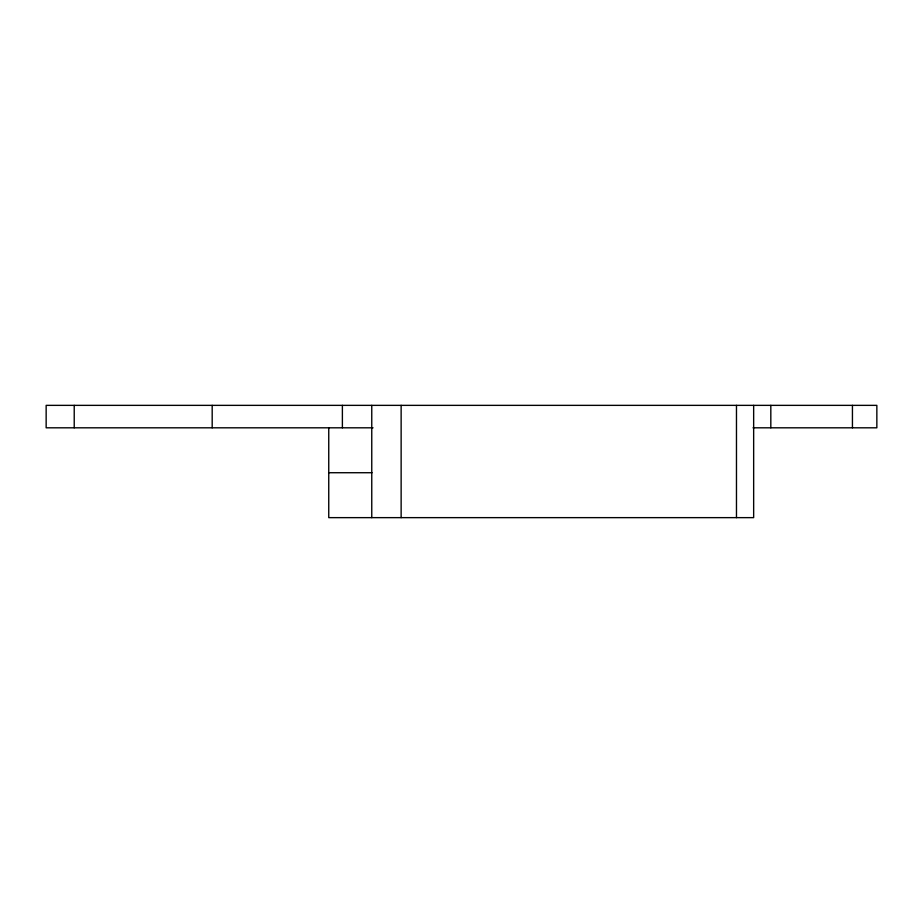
<?xml version="1.0" encoding="UTF-8"?>
<svg xmlns="http://www.w3.org/2000/svg" width="923" height="923" viewBox="0 0 923 923"><rect width="100%" height="100%" fill="white"/><g stroke="black" fill="none" stroke-linecap="round" stroke-linejoin="round"><path stroke-width="1.38" d="M373.042 427.811L46.15 427.811L46.15 405.359L876.85 405.359L876.85 427.811L753.041 427.811M328.75 472.726L372.004 472.726M852.437 405.359L852.437 427.811M770.82 405.359L770.82 427.811M753.653 405.359L753.653 517.641L328.75 517.641L328.75 427.811M736.473 405.359L736.473 517.641M401.136 405.359L401.136 517.641M371.761 405.359L371.761 517.641M342.387 405.359L342.387 427.811M212.186 405.359L212.186 427.811M74.221 405.359L74.221 427.811"/></g></svg>
